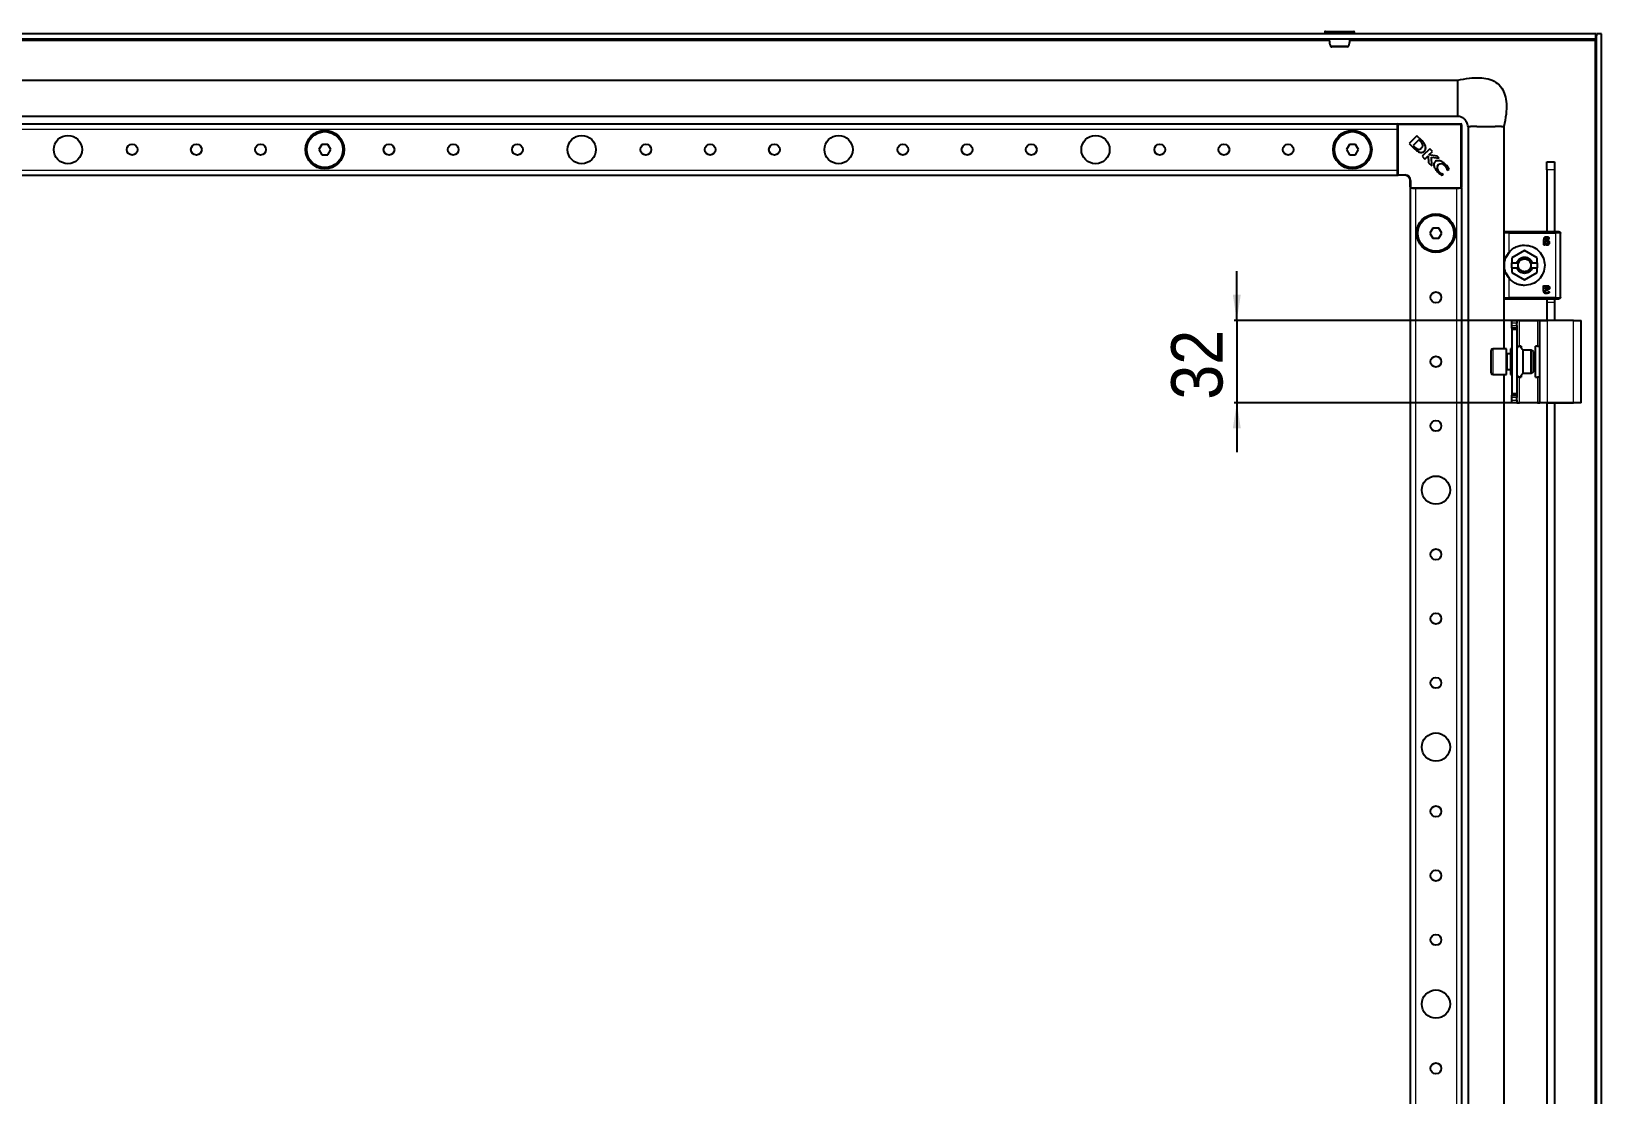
# Model space of a CAD drawing. Header units: millimetres. Extents: x -672 to 1653, y -981 to 741.
# Drawn here: x 1041 to 1653, y 78 to 492 of the extents above; entities that cross this region are included whole.
import ezdxf

# ---------------------------------------------------------------- set-up
doc = ezdxf.new("R2010")
doc.units = ezdxf.units.MM
doc.linetypes.add('SLD-Сплошная', pattern=[0])
doc.layers.add('FORMAT', color=7, linetype='SLD-Сплошная')
doc.styles.add('SLDTEXTSTYLE0', font='GOTHICI.TTF', dxfattribs={"width": 0.913})
doc.styles.add('SLDTEXTSTYLE1', font='GOTHIC.TTF', dxfattribs={"width": 0.913})
doc.dimstyles.new('SLDDIMSTYLE1', dxfattribs={"dimtxt": 20, "dimasz": 10, "dimexe": 0, "dimexo": 0.0625, "dimgap": 5, "dimtad": 2, "dimdec": 1, "dimrnd": 1e-09, "dimzin": 12, "dimdsep": 46, "dimtxsty": 'SLDTEXTSTYLE0', "dimsah": 1, "dimcen": 0.09, "dimadec": 0, "dimazin": 3, "dimtfac": 1, "dimtmove": 0, "dimatfit": 0, "dimfxl": 0, "dimfrac": 2, "dimtolj": 1, "dimtzin": 12, "dimarcsym": 0})

# ---------------------------------------------------------------- blocks, each defined once
blk = doc.blocks.new('_D_4')
at = {"layer": 'FORMAT'}
for p, q in [((1510.51, 379.09), (1510.51, 398.32)), ((1641.5, 379.09), (1509.51, 379.09)), ((1510.51, 379.09), (1510.51, 347.09)), ((1641.5, 347.09), (1509.51, 347.09)), ((1510.51, 347.09), (1510.51, 327.86))]:
    blk.add_line(p, q, dxfattribs=at)
for points in [[(1510.51, 379.09), (1512.05, 389.09), (1508.97, 389.09)], [(1510.51, 347.09), (1508.97, 337.09), (1512.05, 337.09)]]:
    blk.add_solid(points, dxfattribs=at)
at = {"layer": 'FORMAT', "insert": (1484.97, 348.31), "char_height": 20, "attachment_point": 1, "rotation": 90, "style": 'SLDTEXTSTYLE1'}
blk.add_mtext('32', dxfattribs=at)

msp = doc.modelspace()

# ---------------------------------------------------------------- linework, layer by layer
at = {"color": 7, "linetype": 'SLD-Сплошная', "lineweight": 25}
for p, q in [((1650.21, 490.59), (660.81, 490.59)), ((1544.76, 491.34), (1544.76, 490.59)), ((1545.01, 491.59), (1553.52, 491.59)), ((1553.52, 491.59), (1556.01, 491.59)), ((1556.26, 490.59), (1556.26, 491.34)), ((1650.21, 488.59), (1650.21, 490.59)), ((1652.51, 490.59), (1650.51, 490.59)), ((1650.51, -864.41), (1650.51, 490.59)), ((1652.51, -864.41), (1652.51, 490.59)), ((1650.21, 488.59), (660.81, 488.59)), ((1650.12, 488.59), (1649.91, 487.99)), ((714.51, 472.59), (1596.51, 472.59)), ((714.51, 458.59), (1596.51, 458.59)), ((738.01, 455.59), (1573.01, 455.59)), ((1573.01, 455.29), (1573.01, 455.59)), ((1573.01, 454.64), (1573.01, 455.29)), ((1573.01, 453.59), (1573.01, 454.64)), ((1573.01, 437.59), (1573.01, 453.59)), ((1573.31, 455.59), (1597.71, 455.59)), ((1598.01, 455.29), (1598.01, 430.89)), ((1600.51, 454.59), (1600.51, -828.41)), ((1603.94, 454.59), (1606.14, 454.59)), ((1614.51, 454.59), (1614.51, 413.26)), ((1154.35, 447.59), (1153.2, 445.59)), ((1156.66, 447.59), (1154.35, 447.59)), ((1157.82, 445.59), (1156.66, 447.59)), ((1554.35, 447.59), (1553.2, 445.59)), ((1556.66, 447.59), (1554.35, 447.59)), ((1557.82, 445.59), (1556.66, 447.59)), ((1580.61, 450.94), (1577.65, 447.98)), ((1577.65, 447.98), (1579.54, 446.09)), ((1581.32, 449.42), (1579.13, 447.24)), ((1579.13, 447.24), (1579.81, 446.58)), ((1582.6, 448.95), (1580.61, 450.94)), ((1582.06, 448.7), (1581.32, 449.42)), ((1153.2, 445.59), (1154.35, 443.59)), ((1154.35, 443.59), (1156.66, 443.59)), ((1156.66, 443.59), (1157.82, 445.59)), ((1553.2, 445.59), (1554.35, 443.59)), ((1554.35, 443.59), (1556.66, 443.59)), ((1556.66, 443.59), (1557.82, 445.59)), ((1579.54, 446.09), (1579.56, 446.07)), ((1585.62, 445.94), (1582.66, 442.98)), ((1582.66, 442.98), (1583.72, 441.92)), ((1583.72, 441.92), (1584.96, 443.16)), ((1584.96, 443.16), (1585.13, 440.5)), ((1585.13, 440.5), (1586.42, 439.22)), ((1585.27, 443.5), (1586.66, 444.89)), ((1588.54, 443.01), (1585.27, 443.5)), ((1586.66, 444.89), (1585.62, 445.94)), ((1586.24, 442.69), (1589.34, 442.22)), ((1586.42, 439.22), (1586.24, 442.69)), ((1589.34, 442.22), (1588.54, 443.01)), ((1631.21, 440.79), (1634.21, 440.79)), ((1631.21, 437.79), (1631.21, 440.79)), ((1634.21, 440.79), (1634.21, 437.79)), ((738.01, 435.59), (1573.01, 435.59)), ((1573.01, 436.53), (1573.01, 437.59)), ((1573.01, 435.89), (1573.01, 436.53)), ((1573.01, 435.59), (1573.01, 435.89)), ((1576.01, 435.59), (1573.31, 435.59)), ((1590.38, 435.59), (1590.89, 435.84)), ((1590.89, 435.84), (1590.78, 435.95)), ((1592.33, 437.79), (1592.46, 437.65)), ((1592.46, 437.65), (1593.15, 437.98)), ((1631.21, 437.79), (1631.21, 413.59)), ((1634.21, 437.79), (1634.21, 413.59)), ((1578.01, 430.89), (1578.01, 433.59)), ((1578.01, 430.59), (1578.01, -804.41)), ((1578.01, 430.59), (1578.31, 430.59)), ((1578.95, 430.59), (1578.31, 430.59)), ((1578.95, 430.59), (1580.01, 430.59)), ((1580.01, 430.59), (1596.01, 430.59)), ((1596.01, 430.59), (1597.06, 430.59)), ((1597.71, 430.59), (1597.06, 430.59)), ((1597.71, 430.59), (1598.01, 430.59)), ((1598.01, 430.59), (1598.01, -804.41)), ((1586.85, 415.09), (1585.7, 413.09)), ((1585.7, 413.09), (1586.85, 411.09)), ((1589.16, 415.09), (1586.85, 415.09)), ((1586.85, 411.09), (1589.16, 411.09)), ((1590.32, 413.09), (1589.16, 415.09)), ((1589.16, 411.09), (1590.32, 413.09)), ((1614.51, 413.09), (1614.51, 388.09)), ((1634.51, 413.59), (1616.51, 413.59)), ((1629.95, 410.55), (1629.95, 408.68)), ((1630.48, 410.29), (1630.48, 410.51)), ((1630.86, 410.29), (1630.48, 410.29)), ((1630.48, 409.94), (1630.91, 409.94)), ((1630.48, 409.35), (1630.48, 409.94)), ((1635.11, 413.59), (1634.86, 413.59)), ((1636.51, 388.09), (1636.51, 413.09)), ((1615.34, 403.71), (1616.84, 405.97)), ((1622.51, 406.3), (1617.56, 403.45)), ((1617.56, 403.45), (1617.56, 401.59)), ((1627.46, 403.45), (1622.51, 406.3)), ((1627.46, 401.59), (1627.46, 403.45)), ((1630.41, 408.68), (1630.41, 408.96)), ((1616.84, 395.2), (1615.34, 397.46)), ((1617.56, 401.59), (1619.52, 401.59)), ((1617.56, 399.59), (1617.56, 401.59)), ((1617.56, 399.59), (1617.56, 397.73)), ((1617.56, 399.59), (1619.52, 399.59)), ((1617.56, 397.73), (1622.51, 394.87)), ((1620.22, 401.59), (1619.52, 401.59)), ((1619.52, 399.59), (1620.22, 399.59)), ((1622.51, 394.87), (1627.46, 397.73)), ((1625.49, 401.59), (1624.8, 401.59)), ((1624.8, 399.59), (1625.49, 399.59)), ((1625.49, 401.59), (1627.46, 401.59)), ((1625.49, 399.59), (1627.46, 399.59)), ((1627.46, 401.59), (1627.46, 399.59)), ((1627.46, 397.73), (1627.46, 399.59)), ((1629.95, 390.63), (1629.95, 392.5)), ((1630.41, 392.49), (1630.41, 392.22)), ((1630.48, 391.23), (1630.48, 391.82)), ((1630.91, 391.23), (1630.48, 391.23)), ((1614.51, 387.91), (1614.51, 368.09)), ((1616.51, 387.59), (1634.51, 387.59)), ((1630.86, 390.88), (1630.48, 390.88)), ((1630.48, 390.88), (1630.48, 390.66)), ((1631.21, 387.61), (1631.21, 386.29)), ((1631.21, 386.29), (1631.21, 379.09)), ((1634.21, 387.61), (1634.21, 386.29)), ((1634.21, 386.29), (1634.21, 379.09)), ((1634.86, 387.59), (1635.11, 387.59)), ((1617.51, 379.09), (1619.51, 379.09)), ((1617.51, 378.09), (1617.51, 379.09)), ((1619.51, 379.09), (1619.51, 378.09)), ((1620.51, 379.09), (1619.51, 379.09)), ((1620.51, 379.09), (1627.51, 379.09)), ((1628.51, 379.09), (1627.51, 379.09)), ((1628.51, 379.09), (1631.51, 379.09)), ((1628.51, 347.09), (1628.51, 379.09)), ((1641.51, 379.09), (1631.51, 379.09)), ((1641.51, 379.09), (1644.51, 379.09)), ((1644.51, 347.09), (1644.51, 379.09)), ((1617.51, 377.09), (1617.51, 378.09)), ((1617.51, 376.09), (1617.51, 377.09)), ((1619.51, 376.09), (1617.51, 376.09)), ((1617.51, 376.09), (1617.51, 375.59)), ((1619.51, 375.59), (1617.51, 375.59)), ((1617.51, 375.59), (1617.51, 350.59)), ((1619.51, 377.09), (1619.51, 378.09)), ((1619.51, 377.09), (1619.51, 376.09)), ((1619.51, 376.09), (1619.51, 375.59)), ((1619.51, 375.59), (1619.51, 350.59)), ((1609.51, 360.84), (1609.51, 367.49)), ((1615.51, 368.09), (1610.11, 368.09)), ((1615.51, 360.53), (1615.51, 368.09)), ((1617.51, 368.09), (1617.01, 368.09)), ((1617.01, 368.09), (1617.01, 366.88)), ((1617.01, 366.88), (1617.01, 358.09)), ((1619.51, 369.09), (1620.51, 369.09)), ((1621.21, 369.09), (1620.51, 369.09)), ((1621.21, 369.09), (1621.21, 368.64)), ((1625.14, 367.59), (1622.01, 367.59)), ((1622.01, 358.59), (1622.01, 367.59)), ((1626.01, 367.09), (1625.14, 367.59)), ((1625.14, 358.59), (1625.14, 367.59)), ((1626.01, 359.09), (1626.01, 367.09)), ((1626.81, 357.09), (1626.81, 369.09)), ((1627.51, 369.09), (1626.81, 369.09)), ((1627.51, 369.09), (1628.51, 369.09)), ((1609.51, 358.69), (1609.51, 360.84)), ((1617.01, 366.09), (1615.76, 366.09)), ((1610.11, 358.09), (1615.51, 358.09)), ((1614.51, 358.09), (1614.51, 63.26)), ((1615.51, 358.09), (1615.51, 360.53)), ((1615.76, 360.09), (1617.01, 360.09)), ((1617.01, 358.09), (1617.51, 358.09)), ((1620.51, 357.09), (1619.51, 357.09)), ((1620.51, 357.09), (1621.21, 357.09)), ((1621.21, 357.54), (1621.21, 357.09)), ((1622.01, 358.59), (1625.14, 358.59)), ((1625.14, 358.59), (1626.01, 359.09)), ((1626.81, 357.09), (1627.51, 357.09)), ((1628.51, 357.09), (1627.51, 357.09)), ((1619.51, 350.59), (1617.51, 350.59)), ((1617.51, 350.59), (1617.51, 350.09)), ((1617.51, 350.09), (1619.51, 350.09)), ((1617.51, 349.09), (1617.51, 350.09)), ((1617.51, 348.09), (1617.51, 349.09)), ((1619.51, 350.59), (1619.51, 350.09)), ((1619.51, 350.09), (1619.51, 349.09)), ((1619.51, 348.09), (1619.51, 349.09)), ((1617.51, 347.09), (1617.51, 348.09)), ((1619.51, 347.09), (1617.51, 347.09)), ((1619.51, 348.09), (1619.51, 347.09)), ((1619.51, 347.09), (1620.51, 347.09)), ((1627.51, 347.09), (1620.51, 347.09)), ((1627.51, 347.09), (1628.51, 347.09)), ((1631.51, 347.09), (1628.51, 347.09)), ((1631.21, 347.09), (1631.21, 63.59)), ((1631.51, 347.09), (1641.51, 347.09)), ((1634.21, 347.09), (1634.21, 63.59)), ((1644.51, 347.09), (1641.51, 347.09))]:
    msp.add_line(p, q, dxfattribs=at)
at = {"color": 7, "linetype": 'SLD-Сплошная', "lineweight": 18}
for p, q in [((1553.65, 491.34), (1544.76, 491.34)), ((1556.26, 491.34), (1553.65, 491.34)), ((764.48, 487.99), (1546.54, 487.99)), ((1554.48, 487.99), (1649.91, 487.99)), ((1649.91, 487.99), (1649.91, -861.81)), ((738.01, 453.59), (1573.01, 453.59)), ((1573.31, 455.29), (1573.01, 455.29)), ((1573.31, 455.29), (1573.31, 455.59)), ((1573.31, 455.29), (1573.31, 435.89)), ((1597.71, 455.29), (1573.31, 455.29)), ((1597.71, 455.29), (1597.71, 455.59)), ((1597.71, 430.89), (1597.71, 455.29)), ((1597.71, 455.29), (1598.01, 455.29)), ((738.01, 437.59), (1573.01, 437.59)), ((1573.31, 435.89), (1573.01, 435.89)), ((1573.31, 435.89), (1576.01, 435.89)), ((1573.31, 435.59), (1573.31, 435.89)), ((1576.01, 435.59), (1576.01, 435.89)), ((1634.21, 437.79), (1631.21, 437.79)), ((1578.01, 433.59), (1578.31, 433.59)), ((1578.31, 430.89), (1578.01, 430.89)), ((1578.31, 433.59), (1578.31, 430.89)), ((1578.31, 430.89), (1597.71, 430.89)), ((1578.31, 430.59), (1578.31, 430.89)), ((1580.01, 430.59), (1580.01, -804.41)), ((1596.01, 430.59), (1596.01, -804.41)), ((1597.71, 430.59), (1597.71, 430.89)), ((1598.01, 430.89), (1597.71, 430.89)), ((1616.51, 405.65), (1616.51, 413.09)), ((1616.51, 413.09), (1634.51, 413.09)), ((1634.51, 413.09), (1634.51, 388.09)), ((1622.51, 398.09), (1622.51, 397.44)), ((1616.51, 388.09), (1616.51, 395.53)), ((1634.51, 388.09), (1616.51, 388.09)), ((1631.21, 386.29), (1634.21, 386.29)), ((1620.51, 369.09), (1620.51, 379.09)), ((1627.51, 379.09), (1627.51, 369.09)), ((1631.51, 347.09), (1631.51, 379.09)), ((1641.51, 347.09), (1641.51, 379.09)), ((1619.51, 378.09), (1617.51, 378.09)), ((1617.51, 377.09), (1619.51, 377.09)), ((1610.11, 368.09), (1610.11, 360.53)), ((1615.76, 366.09), (1615.76, 360.09)), ((1610.11, 360.53), (1610.11, 358.09)), ((1620.51, 347.09), (1620.51, 357.09)), ((1627.51, 357.09), (1627.51, 347.09)), ((1619.51, 349.09), (1617.51, 349.09)), ((1617.51, 348.09), (1619.51, 348.09))]:
    msp.add_line(p, q, dxfattribs=at)
at = {"color": 7, "linetype": 'SLD-Сплошная', "lineweight": 25}
for centre, radius in [((1155.51, 445.59), 7.5), ((1155.51, 445.59), 7), ((1555.51, 445.59), 7.5), ((1555.51, 445.59), 7), ((1055.51, 445.59), 5.5), ((1080.51, 445.59), 2.1), ((1105.51, 445.59), 2.1), ((1130.51, 445.59), 2.1), ((1180.51, 445.59), 2.1), ((1205.51, 445.59), 2.1), ((1230.51, 445.59), 2.1), ((1255.51, 445.59), 5.5), ((1280.51, 445.59), 2.1), ((1305.51, 445.59), 2.1), ((1330.51, 445.59), 2.1), ((1355.51, 445.59), 5.5), ((1380.51, 445.59), 2.1), ((1405.51, 445.59), 2.1), ((1430.51, 445.59), 2.1), ((1455.51, 445.59), 5.5), ((1480.51, 445.59), 2.1), ((1505.51, 445.59), 2.1), ((1530.51, 445.59), 2.1), ((1588.01, 413.09), 7.5), ((1588.01, 413.09), 7), ((1588.01, 388.09), 2.1), ((1588.01, 363.09), 2.1), ((1588.01, 338.09), 2.1), ((1588.01, 313.09), 5.5), ((1588.01, 288.09), 2.1), ((1588.01, 263.09), 2.1), ((1588.01, 238.09), 2.1), ((1588.01, 213.09), 5.5), ((1588.01, 188.09), 2.1), ((1588.01, 163.09), 2.1), ((1588.01, 138.09), 2.1), ((1588.01, 113.09), 5.5), ((1588.01, 88.09), 2.1)]:
    msp.add_circle(centre, radius, dxfattribs=at)
for centre, radius, start, end in [((1545.01, 491.34), 0.25, 90, 180), ((1556.01, 491.34), 0.25, 0, 90), ((1547.4, 486.09), 0.5, 195.24646, 270.04596), ((1553.62, 486.09), 0.5, 269.96367, 344.83397), ((1573.31, 455.29), 0.3, 90, 180), ((1597.71, 455.29), 0.3, 0, 90), ((1577.59, 444.51), 6.12, 36.98881, 43.07444), ((1579.4, 445.29), 4.87, 20.34448, 48.77765), ((1573.31, 435.89), 0.3, 180, 270), ((1576.01, 433.59), 2, 0, 90), ((1590.41, 438.51), 1.94, 143.30966, 232.34638), ((1590.01, 438.08), 1.97, 38.45405, 125.887), ((1578.31, 430.89), 0.3, 180, 270), ((1597.71, 430.89), 0.3, 270, 0), ((1610.11, 367.49), 0.6, 90, 180), ((1615.76, 366.34), 0.25, 180, 270), ((1610.11, 358.69), 0.6, 180, 270), ((1615.76, 359.84), 0.25, 90, 180)]:
    msp.add_arc(centre, radius, start, end, dxfattribs=at)
at = {"color": 7, "linetype": 'SLD-Сплошная', "lineweight": 18}
msp.add_arc((1576.01, 433.59), 2.3, 0, 90, dxfattribs=at)
at = {"color": 7, "linetype": 'SLD-Сплошная', "lineweight": 25}
for points, knots in [([(1650.51, 490.59), (1650.48, 490.21), (1650.44, 489.64), (1650.27, 489.06), (1650.21, 488.87)], [0, 0, 0, 0, 0.662931, 1, 1, 1, 1]), ([(1546.49, 488.59), (1546.49, 488.46), (1546.51, 487.54), (1546.73, 486.68), (1546.92, 485.94)], [0, 0, 0, 0, 0.14185, 1, 1, 1, 1]), ([(1553.58, 485.59), (1553.59, 485.59), (1553.64, 485.59), (1553.35, 485.59), (1552.84, 485.59), (1552.12, 485.59), (1551.26, 485.59), (1550.2, 485.59), (1549.17, 485.59), (1548.29, 485.59), (1547.68, 485.59), (1547.39, 485.59), (1547.43, 485.59), (1547.44, 485.59)], [0, 0, 0, 0, 0.0338399, 0.141254, 0.2486978, 0.3157737, 0.4233143, 0.530846, 0.6382096, 0.7457063, 0.853372, 0.9609167, 1, 1, 1, 1]), ([(1554.1, 485.94), (1554.29, 486.68), (1554.51, 487.54), (1554.53, 488.46), (1554.53, 488.59)], [0, 0, 0, 0, 0.85815, 1, 1, 1, 1]), ([(1649.91, 487.99), (1649.96, 488.14), (1650.01, 488.3), (1650.11, 488.52), (1650.16, 488.59), (1650.21, 488.59)], [0, 0, 0, 0, 0.5, 0.5, 1, 1, 1, 1]), ([(1596.51, 472.59), (1598.02, 472.89), (1600.82, 473.46), (1604.8, 473.66), (1608.34, 473.24), (1611.45, 471.98), (1613.76, 469.7), (1615.07, 466.73), (1615.58, 463.24), (1615.41, 459.1), (1614.83, 456.17), (1614.51, 454.59)], [0, 0, 0, 0, 0.136963, 0.253513, 0.352391, 0.452303, 0.545193, 0.633482, 0.735399, 0.856463, 1, 1, 1, 1]), ([(1600.51, 454.59), (1600.37, 455.17), (1600.1, 456.27), (1599.1, 457.52), (1597.85, 458.28), (1596.97, 458.48), (1596.51, 458.59)], [0, 0, 0, 0, 0.292688, 0.555181, 0.765958, 1, 1, 1, 1]), ([(1579.81, 446.58), (1580.01, 446.39), (1580.38, 446.04), (1580.92, 445.71), (1581.37, 445.65), (1581.71, 445.72), (1582.06, 445.91), (1582.27, 446.1), (1582.39, 446.21)], [0, 0, 0, 0, 0.274676, 0.503042, 0.607381, 0.716579, 0.843412, 1, 1, 1, 1]), ([(1580.89, 444.94), (1581.09, 444.83), (1581.48, 444.62), (1582.12, 444.51), (1582.71, 444.54), (1583.25, 444.74), (1583.68, 445.11), (1583.97, 445.62), (1584.09, 446.27), (1584.01, 446.73), (1583.96, 446.98)], [0, 0, 0, 0, 0.138091, 0.265455, 0.384013, 0.496103, 0.605759, 0.71979, 0.847662, 1, 1, 1, 1]), ([(1582.39, 446.21), (1582.48, 446.31), (1582.65, 446.48), (1582.83, 446.76), (1582.92, 447.03), (1582.92, 447.36), (1582.77, 447.76), (1582.58, 448.04), (1582.48, 448.2)], [0, 0, 0, 0, 0.176808, 0.319231, 0.43938, 0.552395, 0.749205, 1, 1, 1, 1]), ([(1579.56, 446.07), (1579.64, 446), (1579.8, 445.84), (1579.96, 445.69), (1580.05, 445.62)], [0, 0, 0, 0, 0.486421, 1, 1, 1, 1]), ([(1580.05, 445.62), (1580.2, 445.48), (1580.46, 445.24), (1580.76, 445.03), (1580.89, 444.94)], [0, 0, 0, 0, 0.55183, 1, 1, 1, 1]), ([(1587.75, 440.92), (1587.61, 440.76), (1587.33, 440.42), (1587.16, 439.73), (1587.29, 438.85), (1587.86, 437.78), (1588.5, 437.09), (1588.87, 436.69)], [0, 0, 0, 0, 0.1305321, 0.2660311, 0.4239974, 0.666819, 1, 1, 1, 1]), ([(1591.91, 439.72), (1591.54, 440.05), (1590.85, 440.66), (1589.68, 441.21), (1588.73, 441.35), (1588.09, 441.2), (1587.86, 441.01), (1587.75, 440.92)], [0, 0, 0, 0, 0.315674, 0.58952, 0.813199, 0.909026, 1, 1, 1, 1]), ([(1588.87, 436.69), (1589.13, 436.45), (1589.6, 436.02), (1590.15, 435.72), (1590.38, 435.59)], [0, 0, 0, 0, 0.577653, 1, 1, 1, 1]), ([(1590.78, 435.95), (1590.47, 436.09), (1589.9, 436.35), (1589.44, 436.78), (1589.23, 436.98)], [0, 0, 0, 0, 0.547643, 1, 1, 1, 1]), ([(1591.55, 439.3), (1591.77, 439.04), (1592.15, 438.6), (1592.27, 438.03), (1592.33, 437.79)], [0, 0, 0, 0, 0.5796082, 1, 1, 1, 1]), ([(1593.15, 437.98), (1592.97, 438.32), (1592.63, 438.95), (1592.14, 439.48), (1591.91, 439.72)], [0, 0, 0, 0, 0.5368, 1, 1, 1, 1]), ([(1631.06, 411.59), (1630.91, 411.58), (1630.69, 411.57), (1630.41, 411.48), (1630.22, 411.36), (1630.08, 411.19), (1629.97, 410.92), (1629.96, 410.69), (1629.95, 410.55)], [0, 0, 0, 0, 0.250089, 0.382495, 0.500259, 0.622163, 0.750133, 1, 1, 1, 1]), ([(1630.48, 410.51), (1630.48, 410.6), (1630.49, 410.74), (1630.55, 410.91), (1630.62, 411.02), (1630.73, 411.1), (1630.85, 411.15), (1630.98, 411.17), (1631.07, 411.17), (1631.12, 411.18)], [0, 0, 0, 0, 0.250023, 0.382539, 0.499802, 0.620838, 0.749652, 0.874777, 1, 1, 1, 1]), ([(1632.24, 409.37), (1632.24, 409.45), (1632.23, 409.61), (1632.13, 409.82), (1631.98, 410), (1631.71, 410.17), (1631.33, 410.28), (1631.01, 410.29), (1630.86, 410.29)], [0, 0, 0, 0, 0.125049, 0.249886, 0.370856, 0.49982, 0.749609, 1, 1, 1, 1]), ([(1630.91, 409.94), (1631.01, 409.94), (1631.19, 409.93), (1631.41, 409.87), (1631.56, 409.78), (1631.65, 409.67), (1631.71, 409.55), (1631.71, 409.46), (1631.71, 409.41)], [0, 0, 0, 0, 0.2796523, 0.5002477, 0.6294853, 0.7501859, 0.8757628, 1, 1, 1, 1]), ([(1632.12, 411.09), (1632.13, 411.15), (1632.13, 411.23), (1632.06, 411.32), (1631.92, 411.41), (1631.6, 411.54), (1631.27, 411.57), (1631.06, 411.59)], [0, 0, 0, 0, 0.124693, 0.187182, 0.249773, 0.500039, 1, 1, 1, 1]), ([(1631.12, 411.18), (1631.28, 411.16), (1631.52, 411.13), (1631.77, 411.01), (1631.9, 410.94), (1631.97, 410.89), (1632.01, 410.89), (1632.02, 410.88)], [0, 0, 0, 0, 0.4986996, 0.7495075, 0.8749492, 0.9467834, 1, 1, 1, 1]), ([(1632.02, 410.88), (1632.03, 410.88), (1632.05, 410.89), (1632.07, 410.9), (1632.08, 410.91), (1632.1, 410.93), (1632.12, 410.97), (1632.12, 411.01), (1632.12, 411.06), (1632.12, 411.08), (1632.12, 411.09)], [0, 0, 0, 0, 0.128825, 0.180169, 0.243397, 0.36986, 0.499864, 0.749649, 0.843476, 1, 1, 1, 1]), ([(1616.51, 395.53), (1616.22, 395.9), (1615.65, 396.66), (1615.09, 397.91), (1614.74, 399.18), (1614.61, 400.59), (1614.74, 401.99), (1615.09, 403.27), (1615.65, 404.52), (1616.22, 405.27), (1616.51, 405.65)], [0, 0, 0, 0, 0.125762, 0.25037, 0.375307, 0.500139, 0.62481, 0.749763, 0.874888, 1, 1, 1, 1]), ([(1629.95, 408.68), (1629.95, 408.67), (1629.95, 408.65), (1629.96, 408.63), (1629.99, 408.61), (1630.06, 408.59), (1630.13, 408.59), (1630.18, 408.59)], [0, 0, 0, 0, 0.1248807, 0.1833764, 0.2509342, 0.5003357, 1, 1, 1, 1]), ([(1630.18, 408.59), (1630.22, 408.59), (1630.29, 408.59), (1630.37, 408.61), (1630.39, 408.63), (1630.4, 408.65), (1630.41, 408.67), (1630.41, 408.68)], [0, 0, 0, 0, 0.499718, 0.749437, 0.810587, 0.875078, 1, 1, 1, 1]), ([(1630.41, 408.96), (1630.53, 408.85), (1630.72, 408.67), (1630.99, 408.57), (1631.16, 408.53), (1631.24, 408.53), (1631.28, 408.53)], [0, 0, 0, 0, 0.499113, 0.749325, 0.874665, 1, 1, 1, 1]), ([(1631.2, 408.94), (1631.13, 408.95), (1630.98, 408.96), (1630.72, 409.09), (1630.58, 409.25), (1630.48, 409.35)], [0, 0, 0, 0, 0.2499389, 0.4998636, 1, 1, 1, 1]), ([(1631.71, 409.41), (1631.71, 409.35), (1631.7, 409.25), (1631.64, 409.13), (1631.57, 409.06), (1631.49, 409), (1631.4, 408.96), (1631.3, 408.94), (1631.23, 408.94), (1631.2, 408.94)], [0, 0, 0, 0, 0.2491681, 0.3736348, 0.4993903, 0.6193944, 0.7496557, 0.8747703, 1, 1, 1, 1]), ([(1631.28, 408.53), (1631.4, 408.54), (1631.59, 408.55), (1631.81, 408.63), (1631.97, 408.73), (1632.09, 408.86), (1632.22, 409.07), (1632.23, 409.25), (1632.24, 409.37)], [0, 0, 0, 0, 0.25007, 0.379181, 0.500499, 0.62417, 0.750842, 1, 1, 1, 1]), ([(1629.95, 392.5), (1629.95, 392.51), (1629.95, 392.52), (1629.96, 392.54), (1629.99, 392.56), (1630.06, 392.59), (1630.13, 392.59), (1630.18, 392.59)], [0, 0, 0, 0, 0.124884, 0.186377, 0.250914, 0.500322, 1, 1, 1, 1]), ([(1630.18, 392.59), (1630.22, 392.59), (1630.28, 392.59), (1630.35, 392.57), (1630.38, 392.56), (1630.39, 392.54), (1630.4, 392.52), (1630.41, 392.51), (1630.41, 392.49)], [0, 0, 0, 0, 0.499162, 0.644242, 0.749698, 0.813605, 0.875217, 1, 1, 1, 1]), ([(1630.41, 392.22), (1630.53, 392.33), (1630.72, 392.5), (1631.03, 392.63), (1631.2, 392.64), (1631.28, 392.65)], [0, 0, 0, 0, 0.499364, 0.749701, 1, 1, 1, 1]), ([(1630.48, 391.82), (1630.58, 391.93), (1630.72, 392.08), (1630.95, 392.2), (1631.09, 392.23), (1631.16, 392.23), (1631.2, 392.23)], [0, 0, 0, 0, 0.499765, 0.749504, 0.874771, 1, 1, 1, 1]), ([(1632.24, 391.8), (1632.24, 391.76), (1632.24, 391.69), (1632.21, 391.53), (1632.13, 391.35), (1631.98, 391.17), (1631.71, 391), (1631.33, 390.9), (1631.01, 390.89), (1630.86, 390.88)], [0, 0, 0, 0, 0.062637, 0.125278, 0.250072, 0.374841, 0.499994, 0.749696, 1, 1, 1, 1]), ([(1631.71, 391.76), (1631.71, 391.72), (1631.7, 391.63), (1631.65, 391.5), (1631.56, 391.4), (1631.41, 391.31), (1631.19, 391.24), (1631.01, 391.24), (1630.91, 391.23)], [0, 0, 0, 0, 0.124446, 0.249795, 0.37, 0.499734, 0.719932, 1, 1, 1, 1]), ([(1631.2, 392.23), (1631.27, 392.23), (1631.36, 392.22), (1631.49, 392.18), (1631.57, 392.12), (1631.64, 392.05), (1631.68, 391.96), (1631.71, 391.86), (1631.71, 391.8), (1631.71, 391.76)], [0, 0, 0, 0, 0.249623, 0.37714, 0.499734, 0.62273, 0.749812, 0.874876, 1, 1, 1, 1]), ([(1631.28, 392.65), (1631.4, 392.64), (1631.59, 392.63), (1631.81, 392.54), (1631.97, 392.45), (1632.09, 392.32), (1632.22, 392.11), (1632.23, 391.92), (1632.24, 391.8)], [0, 0, 0, 0, 0.25007, 0.379559, 0.500499, 0.624556, 0.750843, 1, 1, 1, 1]), ([(1631.06, 389.59), (1630.99, 389.59), (1630.84, 389.59), (1630.62, 389.63), (1630.41, 389.7), (1630.22, 389.82), (1630.08, 389.99), (1629.97, 390.26), (1629.96, 390.48), (1629.95, 390.63)], [0, 0, 0, 0, 0.125255, 0.250437, 0.383066, 0.500493, 0.622629, 0.75025, 1, 1, 1, 1]), ([(1630.48, 390.66), (1630.48, 390.62), (1630.48, 390.53), (1630.5, 390.4), (1630.55, 390.27), (1630.62, 390.16), (1630.73, 390.08), (1630.89, 390.01), (1631.03, 390), (1631.12, 390)], [0, 0, 0, 0, 0.125295, 0.250514, 0.383518, 0.50035, 0.621938, 0.750243, 1, 1, 1, 1]), ([(1632.12, 390.08), (1632.12, 390.06), (1632.12, 390), (1632.11, 389.92), (1632.06, 389.86), (1631.92, 389.77), (1631.6, 389.64), (1631.27, 389.61), (1631.06, 389.59)], [0, 0, 0, 0, 0.062686, 0.125173, 0.187628, 0.250185, 0.500314, 1, 1, 1, 1]), ([(1631.12, 390), (1631.28, 390.01), (1631.59, 390.04), (1631.85, 390.25), (1632.01, 390.29), (1632.02, 390.29)], [0, 0, 0, 0, 0.498852, 0.946609, 1, 1, 1, 1]), ([(1632.02, 390.29), (1632.03, 390.29), (1632.05, 390.29), (1632.07, 390.28), (1632.08, 390.27), (1632.1, 390.24), (1632.12, 390.18), (1632.12, 390.13), (1632.12, 390.08)], [0, 0, 0, 0, 0.13107, 0.182437, 0.243796, 0.371388, 0.500442, 1, 1, 1, 1]), ([(1622.01, 367.59), (1621.83, 367.74), (1621.48, 368.05), (1621.29, 368.62), (1620.93, 368.92), (1620.59, 369.05), (1620.23, 369.02), (1619.88, 368.83), (1619.63, 368.47), (1619.55, 368.17), (1619.51, 368.02)], [0, 0, 0, 0, 0.185676, 0.371025, 0.466937, 0.562172, 0.656347, 0.751553, 0.873842, 1, 1, 1, 1]), ([(1619.51, 358.16), (1619.55, 358.01), (1619.63, 357.71), (1619.88, 357.35), (1620.23, 357.16), (1620.59, 357.12), (1620.93, 357.25), (1621.29, 357.56), (1621.48, 358.13), (1621.83, 358.43), (1622.01, 358.59)], [0, 0, 0, 0, 0.126158, 0.248447, 0.343653, 0.437828, 0.533063, 0.628975, 0.814324, 1, 1, 1, 1])]:
    msp.add_open_spline(points, degree=3, knots=knots, dxfattribs=at)
at = {"color": 7, "linetype": 'SLD-Сплошная', "lineweight": 18}
msp.add_open_spline([(1546.96, 485.96), (1546.95, 485.96), (1546.9, 485.96), (1547.24, 485.96), (1547.95, 485.96), (1548.97, 485.96), (1550.15, 485.96), (1551.38, 485.96), (1552.37, 485.96), (1553.2, 485.96), (1553.8, 485.96), (1554.12, 485.96), (1554.07, 485.96), (1554.06, 485.96)], degree=3, knots=[0, 0, 0, 0, 0.038891, 0.14638, 0.253973, 0.361383, 0.468681, 0.576165, 0.683665, 0.750707, 0.858068, 0.965424, 1, 1, 1, 1], dxfattribs=at)
at = {"color": 7, "linetype": 'SLD-Сплошная', "lineweight": 25}
for points in [[(1596.51, 471.61), (1596.51, 471.89), (1596.51, 472.46), (1596.51, 472.54), (1596.51, 472.59)], [(1596.51, 469.16), (1596.51, 469.64), (1596.51, 470.61), (1596.51, 471.28), (1596.51, 471.61)], [(1596.51, 465.72), (1596.51, 466.32), (1596.51, 467.53), (1596.51, 468.61), (1596.51, 469.16)], [(1596.51, 462.02), (1596.51, 462.6), (1596.51, 463.77), (1596.51, 465.07), (1596.51, 465.72)], [(1596.51, 459.57), (1596.51, 459.9), (1596.51, 460.56), (1596.51, 461.53), (1596.51, 462.02)], [(1596.51, 458.59), (1596.51, 458.63), (1596.51, 458.72), (1596.51, 459.28), (1596.51, 459.57)], [(1600.51, 454.59), (1600.55, 454.59), (1600.64, 454.59), (1601.2, 454.59), (1601.49, 454.59)], [(1603.94, 454.59), (1603.45, 454.59), (1602.48, 454.59), (1601.82, 454.59), (1601.49, 454.59)], [(1606.14, 454.59), (1607, 454.59), (1608.72, 454.59), (1610.29, 454.59), (1611.08, 454.59)], [(1613.53, 454.59), (1613.2, 454.59), (1612.53, 454.59), (1611.56, 454.59), (1611.08, 454.59)], [(1613.53, 454.59), (1613.81, 454.59), (1614.38, 454.59), (1614.46, 454.59), (1614.51, 454.59)], [(1615.01, 413.59), (1614.94, 413.58), (1614.81, 413.57), (1614.65, 413.45), (1614.53, 413.28), (1614.51, 413.15), (1614.51, 413.09)], [(1616.51, 413.59), (1616.31, 413.59), (1615.92, 413.59), (1615.42, 413.59), (1615.07, 413.59), (1615.03, 413.59), (1615.01, 413.59)], [(1636.01, 413.59), (1635.98, 413.59), (1635.94, 413.59), (1635.59, 413.59), (1635.1, 413.59), (1634.7, 413.59), (1634.51, 413.59)], [(1636.01, 413.59), (1636.07, 413.58), (1636.2, 413.57), (1636.37, 413.45), (1636.48, 413.28), (1636.5, 413.15), (1636.51, 413.09)], [(1616.51, 405.65), (1616.9, 406.06), (1617.69, 406.89), (1619.18, 407.76), (1620.8, 408.33), (1621.94, 408.4), (1622.51, 408.44)], [(1619.52, 401.59), (1619.65, 401.89), (1619.92, 402.49), (1620.64, 403.18), (1621.52, 403.64), (1622.51, 403.79), (1623.49, 403.64), (1624.37, 403.18), (1625.1, 402.49), (1625.36, 401.89), (1625.49, 401.59)], [(1622.51, 408.44), (1623.53, 408.32), (1625.59, 408.08), (1628.2, 406.27), (1629.95, 403.67), (1630.56, 400.59), (1629.95, 397.5), (1628.2, 394.91), (1625.59, 393.09), (1623.53, 392.86), (1622.51, 392.74)], [(1622.51, 397.44), (1622.18, 397.47), (1621.52, 397.53), (1620.64, 397.99), (1619.92, 398.68), (1619.65, 399.29), (1619.52, 399.59)], [(1620.22, 399.59), (1620.16, 399.75), (1620.04, 400.07), (1619.99, 400.59), (1620.04, 401.1), (1620.16, 401.43), (1620.22, 401.59)], [(1620.22, 401.59), (1620.33, 401.8), (1620.56, 402.23), (1621.12, 402.71), (1621.78, 403.03), (1622.27, 403.07), (1622.51, 403.09)], [(1622.51, 398.09), (1622.27, 398.11), (1621.78, 398.15), (1621.12, 398.47), (1620.56, 398.95), (1620.33, 399.37), (1620.22, 399.59)], [(1622.51, 403.09), (1622.75, 403.07), (1623.23, 403.03), (1623.89, 402.71), (1624.45, 402.23), (1624.68, 401.8), (1624.8, 401.59)], [(1625.49, 399.59), (1625.36, 399.29), (1625.1, 398.68), (1624.37, 397.99), (1623.49, 397.53), (1622.83, 397.47), (1622.51, 397.44)], [(1624.8, 399.59), (1624.68, 399.37), (1624.45, 398.95), (1623.89, 398.47), (1623.23, 398.15), (1622.75, 398.11), (1622.51, 398.09)], [(1624.8, 401.59), (1624.86, 401.43), (1624.98, 401.1), (1625.02, 400.59), (1624.98, 400.07), (1624.86, 399.75), (1624.8, 399.59)], [(1622.51, 392.74), (1621.94, 392.77), (1620.8, 392.84), (1619.18, 393.42), (1617.69, 394.29), (1616.9, 395.11), (1616.51, 395.53)], [(1615.01, 387.59), (1614.94, 387.6), (1614.81, 387.61), (1614.65, 387.73), (1614.53, 387.89), (1614.51, 388.02), (1614.51, 388.09)], [(1615.01, 387.59), (1615.03, 387.59), (1615.07, 387.59), (1615.42, 387.59), (1615.92, 387.59), (1616.31, 387.59), (1616.51, 387.59)], [(1634.51, 387.59), (1634.7, 387.59), (1635.1, 387.59), (1635.59, 387.59), (1635.94, 387.59), (1635.98, 387.59), (1636.01, 387.59)], [(1636.51, 388.09), (1636.5, 388.02), (1636.48, 387.89), (1636.37, 387.73), (1636.2, 387.61), (1636.07, 387.6), (1636.01, 387.59)]]:
    msp.add_open_spline(points, degree=3, dxfattribs=at)
at = {"color": 7, "linetype": 'SLD-Сплошная', "lineweight": 18}
for points in [[(1616.51, 413.09), (1616.25, 413.09), (1615.72, 413.09), (1615.06, 413.09), (1614.6, 413.09), (1614.54, 413.09), (1614.51, 413.09)], [(1616.51, 413.59), (1616.51, 413.58), (1616.51, 413.57), (1616.51, 413.45), (1616.51, 413.28), (1616.51, 413.15), (1616.51, 413.09)], [(1634.51, 413.09), (1634.51, 413.15), (1634.51, 413.28), (1634.51, 413.45), (1634.51, 413.57), (1634.51, 413.58), (1634.51, 413.59)], [(1636.51, 413.09), (1636.48, 413.09), (1636.42, 413.09), (1635.95, 413.09), (1635.29, 413.09), (1634.77, 413.09), (1634.51, 413.09)], [(1614.51, 388.09), (1614.54, 388.09), (1614.6, 388.09), (1615.06, 388.09), (1615.72, 388.09), (1616.25, 388.09), (1616.51, 388.09)], [(1616.51, 388.09), (1616.51, 388.02), (1616.51, 387.89), (1616.51, 387.73), (1616.51, 387.61), (1616.51, 387.6), (1616.51, 387.59)], [(1634.51, 387.59), (1634.51, 387.6), (1634.51, 387.61), (1634.51, 387.73), (1634.51, 387.89), (1634.51, 388.02), (1634.51, 388.09)], [(1634.51, 388.09), (1634.77, 388.09), (1635.29, 388.09), (1635.95, 388.09), (1636.42, 388.09), (1636.48, 388.09), (1636.51, 388.09)]]:
    msp.add_open_spline(points, degree=3, dxfattribs=at)

# ---------------------------------------------------------------- dimensions: what is measured, and where the dimension line sits
at = {"layer": 'FORMAT'}
dim = msp.add_linear_dim(base=(1510.51, 347.09), p1=(1641.51, 379.09), p2=(1641.51, 347.09), angle=90, dimstyle='SLDDIMSTYLE1', dxfattribs=at)
dim.commit()
dim.dimension.update_dxf_attribs({"geometry": '_D_4', "text_midpoint": (1510.51, 363.09), "dimtype": 160})

doc.saveas('drawing.dxf')
